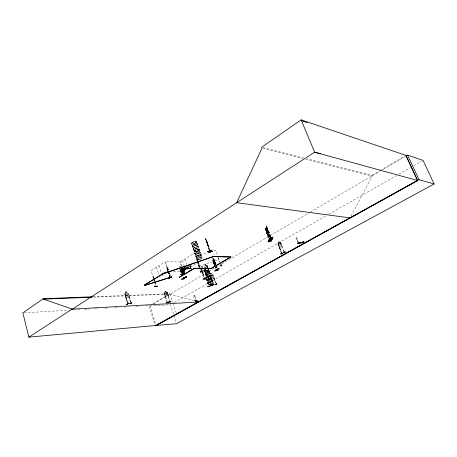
<?xml version="1.0" encoding="UTF-8"?>
<svg xmlns="http://www.w3.org/2000/svg" width="457" height="457" viewBox="0 0 457 457"><rect width="100%" height="100%" fill="white"/><g stroke="black" fill="none" stroke-linecap="round" stroke-linejoin="round"><path stroke-width="0.34" stroke-dasharray="2.29 1.71" d="M205.924 275.228L206.021 275.548M207.461 279.764L207.644 280.187M200.954 254.772L201.034 254.897A2.645 0.765 -18.8 0 0 197.31 255.36A2.645 0.765 -18.8 0 0 197.178 256.788A2.645 0.765 -18.8 0 0 201.017 254.943L198.207 246.734M197.458 244.409L197.464 244.421A2.673 0.817 -18.7 0 1 193.591 246.3A2.673 0.817 -18.7 0 1 193.694 244.781A2.673 0.817 -18.7 0 1 197.458 244.409L198.269 246.917A2.633 0.794 -18.8 0 1 194.459 248.774A2.633 0.794 -18.8 0 1 194.568 247.294A2.633 0.794 -18.8 0 1 198.269 246.917M213.945 277.542L213.933 278.701L211.38 279.433L213.979 278.719L213.985 277.536M211.877 278.69L211.877 278.707A2.262 0.566 -18.9 0 0 208.752 279.17A2.262 0.566 -18.9 0 0 208.581 280.261A2.262 0.566 -18.9 0 0 211.882 278.73L211.751 278.279M200.2 252.407L200.2 252.39A2.685 0.788 -18.8 0 0 196.43 252.824A2.685 0.788 -18.8 0 0 196.304 254.298A2.685 0.788 -18.8 0 0 200.195 252.418L200.2 252.504M168.187 295.136C168.33 298.37 168.05 292.583 167.302 292.24L166.788 291.96L164.274 292.526L164.04 293L166.571 301.152M128.931 297.341L128.971 296.13L128.914 297.358L126.269 297.804L125.589 296.69L126.281 297.758M212.711 281.026L212.711 281.044A2.302 0.571 -18.9 0 0 209.523 281.483A2.302 0.571 -18.9 0 0 209.346 282.58A2.302 0.571 -18.9 0 0 212.711 281.026L212.728 281.181A2.268 0.56 -18.9 0 1 209.415 282.712A2.268 0.56 -18.9 0 1 209.592 281.632A2.268 0.56 -18.9 0 1 212.722 281.181M188.672 268.408L191.123 268.43L188.712 268.242M189.009 268.185L188.707 268.408M199.281 249.705L197.972 250.956M211.871 278.576L211.871 278.564A2.296 0.577 -18.9 0 0 208.683 279.027A2.296 0.577 -18.9 0 0 208.512 280.135A2.296 0.577 -18.9 0 0 211.865 278.576L212.579 280.769A2.262 0.56 -18.9 0 1 209.272 282.3A2.262 0.56 -18.9 0 1 209.449 281.221A2.262 0.56 -18.9 0 1 212.579 280.769L212.539 280.644M213.082 259.61L215.173 266.391M203.919 269.858L203.793 271.024L202.988 271.498L201.891 269.79M208.341 277.93L208.226 279.033L207.455 279.478L206.747 278.85M214.67 265.1L213.836 261.861M195.43 242.793L195.756 242.758L195.465 242.656M296.016 237.657L296.37 238.902A0.851 0.474 79.1 0 0 296.719 240.193L297.753 242.496M194.865 251.596L198.475 250.562M281.192 252.464L277.982 244.055L278.136 243.49L280.175 242.25L280.638 242.45L284.157 251.539M278.039 244.049L278.136 243.49M205.113 268.739L204.468 266.911L205.193 265.991L204.93 266.648L205.473 268.236M207.072 265.391L206.621 265.14L204.627 266.374L204.468 266.911M192.791 242.604C191.683 242.884 193.722 242.296 192.78 242.821M213.779 262.478L214.464 263.101C213.425 258.622 216.207 266.939 214.653 263.609L214.819 264.94M268.693 237.96L265.877 230.522L265.54 228.18L265.357 228.689M267.459 230.705L267.911 231.436L267.785 229.791L266.265 226.084L266.602 228.449L269.944 237.263M266.265 226.084L266.46 228.129M266.18 226.723L266.282 226.432M266.334 227.123L266.431 226.838M267.054 227.272L266.791 226.998L266.511 228.689L269.813 237.303M265.374 228.654L268.562 238M266.111 229.123L267.168 233.487L266.722 232.762M266.842 227.032L266.734 227.352L266.225 226.095M266.145 231.351L268.607 237.874M269.024 236.766L266.591 230.088L269.453 237.257M270.533 236.715L267.328 227.997L270.715 236.549M269.402 237.383L266.722 230.048M267.008 229.248L270.487 238.451M270.67 236.675L267.459 227.957M266.802 232.527L266.111 229.848L268.739 237.834M268.647 231.888L268.242 232.99L268.647 231.888L268.288 230.505M267.545 235.012L267.939 233.933L267.539 232.573L267.893 233.944L267.545 235.012L267.002 233.95M181.955 272.715L181.292 270.213L182.223 272.635M184.417 272.395L183.674 270.287L191.02 265.843L189.901 265.785M185.114 267.436L180.515 270.276L183.931 270.207L184.605 272.252M295.97 237.663L296.336 237.56L296.719 238.565A0.851 0.474 79.1 0 1 297.273 239.697L298.352 242.736M195.236 250.824C196.801 250.447 194.311 250.693 195.447 250.802M195.516 250.625L195.179 250.739M191.266 269.344L190.352 266.242L191.329 268.653M189.347 265.643L190.963 265.683L183.965 269.978L180.429 270.007L183.891 267.848L187.484 267.871L187.621 268.276L184.028 268.259L183.891 267.848M185.725 267.225L180.561 270.413L184.188 270.344L190.997 266.231L190.975 265.706M198.469 250.756L198.098 250.899M199.212 250.082C197.355 246.574 189.427 254.72 198.509 250.67M210.671 278.45L211.38 279.433L209.912 276.148M205.399 270.315L205.701 270.116L205.404 270.173M205.484 270.293L205.696 270.15M207.684 270.081L207.798 270.253M351.073 216.018L372.147 176.025L371.838 175.334L307.098 158.825M182.023 272.521L183.765 271.521M184.234 270.773L183.731 271.584L184.085 270.67M185.325 268.573C183.92 271.624 183 272.172 185.519 268.419M184.348 272.515L183.691 271.418M164.04 293L165 295.885M164.2 293.702L164.531 293.594L167.302 302.437M166.091 292.12L166.731 292.389L167.371 294.399L167.108 295.388L166.091 295.622L165.274 294.879L164.634 292.868L165.063 292.383M167.296 292.252L169.81 300.392M164.96 295.896L165.64 296.896L168.199 296.29M167.439 292.96L167.142 293.028L169.73 301.14M212.682 258.462L213.082 258.005L213.482 259.159L213.739 258.845M214.624 265.82L212.808 260.473L212.791 259.913L213.733 258.799L216.35 265.831M214.482 265.197L212.848 260.461L213.116 259.605L212.694 258.428M213.191 261.038L214.601 265.174M215.773 264.609L214.242 259.759L216.001 264.454M214.396 264.517L215.333 263.432M215.356 263.461L215.053 262.152L215.356 263.461L214.402 264.569L213.916 263.552M214.173 261.427L213.773 260.216L213.368 260.696L213.796 261.867L213.51 262.729L214.584 265.825M213.807 260.21L213.408 260.684M214.716 261.307L214.207 261.364M213.516 262.198L214.476 261.101M196.202 242.387C197.618 240.839 194.019 241.399 193.402 241.856M125.715 293.023L125.264 293.497L125.909 295.656L126.755 296.49L127.806 296.319L128.091 295.296L127.446 293.143L126.766 292.851L126.446 291.652L126.778 292.817M198.892 250.253L199.166 249.962L198.475 250.55M182.143 272.475L184.474 272.469M188.85 268.79L188.764 268.47L191.117 268.476L191.106 268.847M127.566 302.351L125.144 294.257L127.92 303.751M204.685 270.224L204.399 270.841L204.965 270.99A2.262 0.6 -18.9 0 0 208.598 269.601M205.633 270.058L205.204 270.327M207.952 270.121L207.621 270.207L207.964 270.173M208.62 269.601L207.552 270.304M179.904 266.625L180.229 266.322L180.361 266.717M180.115 269.173L181.378 273.018M182.617 271.589L182.417 270.241L182.617 271.589L181.298 272.772L180.755 271.726M196.213 242.393L195.259 242.981M153.455 278.519L153.055 276.359L153.786 278.37M167.662 271.087L166.879 267.756L167.908 270.932M153.152 276.359L152.821 276.502M167.668 267.648C166.885 267.339 169.01 270.018 168.696 270.818M161.989 275.474L163.12 274.771M279.564 242.65L280.147 242.747L280.935 244.815L280.838 245.969L280.015 246.466L279.238 245.843L278.284 242.021L279.187 241.49L279.593 242.65M185.068 267.299L180.475 270.138L183.823 270.173M187.519 266.751L182.08 270.053L182.212 270.458L189.478 266.048L191.112 266.111M188.335 268.099L189.067 268.362L186.028 268.11L186.387 267.962M278.564 244.586L278.244 244.735L278.564 244.586L282.003 253.606M280.621 243.29L280.946 243.141L280.621 243.29L283.666 251.036M183.371 271.544L196.173 263.809M281.895 246.711L281.752 245.426L281.895 246.711L279.827 247.957L279.136 247.02M201.434 266.951L202.297 266.437L202.662 267.625L202.251 266.494M205.262 266.014L204.805 264.854L205.701 264.34L207.152 267.242M201.451 266.968L202.28 266.494M206.09 265.477L206.65 265.14M207.518 267.539L207.301 266.071M203.485 270.116L202.68 270.59L202.32 269.533M208.232 269.727L206.187 270.927L205.53 269.933M202.097 272.029L202.748 273L204.805 271.806L204.719 270.504M371.838 175.334L379.75 170.701M380.355 170.341L404.685 156.083M152.929 303.756L170.038 293.731L172.929 302.751M153.655 303.762L221.222 264.209M221.834 263.849L309.812 212.351M310.423 211.991L379.933 171.301M383.006 169.501L405.119 156.551M206.01 275.16L206.775 274.714M205.21 273.086L205.901 275.114L206.793 274.663L207.141 275.794L207.667 275.434L208.089 275.674M206.353 276.239L207.689 275.474M209.192 279.787L209.078 278.547L209.192 279.787L207.227 280.901L206.604 279.975M174.214 302.591L326.487 215.578M328.966 214.162L396.436 175.608M398.91 174.191L410.672 167.473M413.768 165.702L421.811 161.104M193.894 295.399L194.414 295.49M193.991 295.359L194.014 296.599A0.76 0.725 -57.1 0 0 194.219 297.747L194.751 299.078M187.947 266.265L189.844 271.692M191.117 268.476L188.667 268.527M193.408 241.867L191.466 243.324M192.688 242.496L192.408 242.753M195.265 242.993L192.751 243.741L191.477 243.318M196.139 249.893L194.179 251.327M195.322 250.647L195.596 250.47M183.834 270.287L191.066 265.98L189.432 265.917M207.552 270.31L204.97 271.001M209.226 249.716L205.376 238.388L206.37 240.273M205.719 238.731L207.438 243.849L206.655 242.336M209.146 249.625L205.416 238.377M205.713 239.736L205.661 239.411L206.564 240.822M206.13 240.473L209.363 249.665M206.564 240.816L209.717 249.882M207.021 241.519L209.934 249.922M207.786 244.198L208.089 245.369M196.133 249.882L198.052 249.391L199.252 249.591M191.203 268.785L188.752 268.842M199.121 265.825L219.103 259.77M267.733 231.928L268.276 232.927M266.997 233.973L267.534 234.961M195.882 256.263L207.821 252.675M213.796 250.882L215.784 250.282L217.555 255.343M265.785 230.756L266.1 229.077L269.316 237.297M211.517 277.268L212.545 276.982L212.088 275.645M192.785 242.77L192.448 242.85M213.482 259.108L214.647 262.632L214.282 263.072L213.767 262.381M213.973 259.045L215.893 264.58M297.273 239.697L298.398 242.73M125.144 294.257L124.784 294.354L127.206 302.454M126.446 291.652L125.304 291.852L125.698 293.034M180.778 271.744L179.909 269.224M149.993 305.91L170.501 304.71L176.351 323.042M24.267 312.799L68.27 310.257M73.943 309.932L79.621 309.6M84.591 309.315L89.555 309.029M94.525 308.743L98.781 308.498M105.167 308.127L108.72 307.921M115.107 307.555L118.654 307.35M124.333 307.018L128.588 306.773M135.683 306.361L138.522 306.201M145.617 305.79L148.456 305.624M194.933 251.733L195.447 251.71M93.251 297.176L170.158 294.102L194.111 300.872M93.131 296.753L170.038 293.731M207.135 275.742L207.649 275.914M202.748 273L202.131 272.006M277.982 244.055L281.272 252.464M204.776 271.806L204.685 270.504M173.437 271.567L183.16 271.555M280.175 242.25L280.609 242.484M207.067 266.214L207.604 267.539M166.634 267.911L167.759 271.087M186.279 267.962L188.387 268.099M194.499 251.573L194.893 251.624M262.678 148.291L302.785 158.453M305.556 159.15L372.147 176.025M263.015 147.582L303.654 157.945M214.207 261.421L215.293 263.729M212.471 274.371L212.985 274.657L215.767 282.854M212.459 274.423L212.951 274.686M194.242 251.441L194.528 251.676M194.402 295.485L194.693 296.325A0.76 0.725 -57.1 0 1 195.208 297.37L195.219 297.376M194.693 296.325L194.459 295.576M210.963 277.422L211.814 278.13L212.842 277.845L213.099 276.833L212.408 274.823M214.43 261.067L214.744 261.33M193.425 248.962L192.403 246.06M208.643 269.27L209.489 271.601A2.291 0.6 -18.9 0 0 206.301 272.046A2.291 0.6 -18.9 0 0 206.141 273.189A2.291 0.6 -18.9 0 0 209.483 271.624L209.5 271.778A2.256 0.588 -18.9 0 1 206.21 273.315A2.256 0.588 -18.9 0 1 206.364 272.189A2.256 0.588 -18.9 0 1 209.495 271.778L209.495 271.766M207.581 280.09L208.478 282.643M201.046 254.903L201.931 257.628M196.116 256.96L196.898 259.148M205.176 273.092L204.388 270.635L206.044 269.521A2.245 0.6 -18.9 0 0 204.953 270.904A2.245 0.6 -18.9 0 0 208.558 269.527M209.363 271.321L209.38 271.344A2.256 0.594 -18.9 0 1 206.073 272.909A2.256 0.594 -18.9 0 1 206.227 271.784A2.256 0.594 -18.9 0 1 209.357 271.367L209.312 271.235M207.387 244.529L208.135 245.352M206.804 242.507L207.084 242.833L205.987 240.136M205.679 239.022L205.85 239.354M205.376 238.388L205.719 238.76M180.721 270.533L181.303 271.23L181.812 270.761L181.046 267.356M195.585 255.28L195.042 253.858M195.19 254.178L196.527 258.176M214.516 264.637L215.036 265.328M183.703 271.395L184.428 272.372M210.186 273.737L210.334 274.2A2.262 0.583 -18.9 0 0 208.283 274.223A2.262 0.583 -18.9 0 0 206.044 275.52A2.262 0.583 -18.9 0 0 208.106 275.508M196.082 256.914L196.002 256.514M165.006 295.868L165.657 296.856M180.795 271.721L181.332 272.715M267.739 231.905L268.288 232.979M197.253 243.941L197.453 244.329M280.587 242.484L281.718 245.438M192.323 245.66L191.517 243.255L192.334 245.866M278.484 244.586L281.432 252.321M210.146 273.657L209.449 271.629M192.323 245.832L192.86 247.243M267.008 227.255L270.578 236.589M206.101 275.662L206.695 277.428M218.263 257.308L219.863 261.947M217.926 257.411L219.526 262.05M216.235 265.129L217.172 267.825M216.584 266.505L217.052 267.853M216.127 265.254L217.064 267.951M216.007 265.283L217.178 268.653M206.935 241.422L210.3 251.122M215.407 267.059L216.338 269.744M214.819 265.745L215.761 268.527M214.71 265.871L215.641 268.556M215.744 282.894L213.173 275.325L212.853 275.445L215.441 282.974M211.357 273.554L211.728 274.628M211.363 274.126L211.243 273.772L210.58 273.949L210.7 274.309M211.025 276.217L211.745 278.319A2.262 0.571 -18.9 0 1 208.438 279.85A2.262 0.571 -18.9 0 1 208.609 278.759A2.262 0.571 -18.9 0 1 211.74 278.319M212.676 281.044L213.379 283.1M207.844 267.396L207.095 265.357L208.215 268.722M208.072 268.059L210.117 274.029M208.443 269.384L210.031 274.029M207.832 268.202L209.877 274.171A2.256 0.583 -18.9 0 0 208.689 273.663A2.256 0.583 -18.9 0 0 205.907 275.108L205.97 275.143A2.256 0.583 -18.9 0 0 208.523 274.908M207.746 268.202L209.792 274.171M210.397 276.776L212.334 282.432M210.163 276.188L212.316 282.472M210.306 277.49L211.797 281.929M206.901 268.031L206.176 265.905L205.364 266.391L206.09 268.51M209.038 278.21L210.546 282.62M196.51 241.776A2.622 0.811 -18.7 0 1 192.717 243.632A2.622 0.811 -18.7 0 1 192.814 242.124A2.622 0.811 -18.7 0 1 196.51 241.776L197.321 244.112A2.633 0.805 -18.7 0 1 193.505 245.975A2.633 0.805 -18.7 0 1 193.608 244.478A2.633 0.805 -18.7 0 1 197.315 244.112M208.958 278.21L210.466 282.62M208.809 278.342L210.317 282.752M205.627 269.453L208.198 276.731M208.729 278.342L210.237 282.752M205.473 269.596L207.735 276.211M205.387 269.59L207.649 276.211M204.428 269.487L206.678 276.097M204.342 269.487L206.598 276.097M204.188 269.63L206.438 276.234M204.102 269.624L206.353 276.234M206.775 277.673L207.455 279.661M208.426 282.506L209.083 284.425M206.593 278.867L208.518 284.528M206.507 278.867L208.438 284.528M205.873 277.65L208.501 285.282M206.238 278.804L208.421 285.288M201.628 269.55L204.319 277.462M201.543 269.55L204.233 277.462M201.131 268.99L204.079 277.599M201.754 271.007L203.993 277.599M198.412 262.581L199.983 267.214M198.184 261.964L199.983 267.259M197.395 260.724L199.64 267.356M199.869 267.979L200.537 270.007M196.71 258.936L197.39 260.953M197.618 261.627L199.669 267.676M196.373 258.222L194.619 253.041L180.207 261.964L181.686 266.431M196.596 258.873L197.253 260.816M197.527 261.621L199.578 267.676M196.91 260.433L199.189 267.156M197.275 261.775L199.098 267.156M187.953 266.899L189.375 271.161M184.857 259.085L186.565 264.22M187.421 266.785L188.061 268.71M182.4 260.604L184.525 267.002M184.737 267.648L185.588 270.207M182.68 268.288L183.994 272.269M182.589 268.288L183.903 272.269M182.44 268.436L183.754 272.412M181.897 267.071L183.663 272.412M182.223 268.39L183.543 272.372M181.469 266.442L179.989 261.97L165.394 261.735L168.365 270.915M181.68 267.082L183.446 272.429M181.766 267.728L183.303 272.372M181.92 268.43L183.194 272.286M181.789 268.333L183.206 272.429M181.332 267.071L183.04 272.423M181.652 268.585L182.926 272.441M181.138 268.716L181.503 269.813L180.989 270.287L180.629 269.184M180.178 268.887L181.498 273M180.081 269.293L181.343 273.137M179.761 268.59L181.229 273.155M169.518 273.36L170.547 276.531M167.576 267.705L168.604 270.875M168.804 271.509L170.45 276.588M167.416 267.642L168.444 270.818M169.267 273.36L170.295 276.536M168.553 271.509L170.198 276.594M168.016 270.972L165.051 261.792L151.067 270.624L153.552 278.519M168.21 271.572L169.85 276.651M168.113 271.572L169.753 276.651M167.965 271.721L169.604 276.799M167.868 271.721L169.507 276.799M173.14 303.414L176.128 312.725M158.865 265.7L161.155 272.869M166.062 292.166L165.754 291.035L164.663 291.292L165.051 292.394M156.46 267.214L158.945 275.017M153.998 279.044L154.637 281.055M154.849 281.729L155.906 285.082M153.055 276.359L153.689 278.37M153.9 279.044L154.535 281.061M154.746 281.729L155.808 285.088M153.763 279.187L154.397 281.204M154.609 281.872L155.666 285.225M153.666 279.187L154.3 281.204M154.512 281.872L155.569 285.231M149.879 305.544L155.826 324.773M149.21 306.321L154.826 324.499M130.828 302.5L128.04 293.028L127.503 292.703L124.881 293.131L124.641 293.6L127.457 303.082M130.576 301.871L128.2 293.754L127.891 293.805L130.268 301.928M195.208 297.37L195.967 300.135M197.47 244.552L197.475 244.569A2.633 0.805 -18.8 0 1 193.665 246.443A2.633 0.805 -18.8 0 1 193.768 244.952A2.633 0.805 -18.8 0 1 197.475 244.581M205.684 239.462L205.73 239.765M208.62 275.183A2.296 0.594 -18.9 0 1 205.964 275.44A2.296 0.594 -18.9 0 1 208.426 274.011A2.296 0.594 -18.9 0 1 210.22 274.251M208.723 269.544A2.245 0.594 -18.9 0 1 206.507 270.841A2.245 0.594 -18.9 0 1 204.462 270.835A2.245 0.594 -18.9 0 1 206.673 269.539M204.97 270.99A2.262 0.6 -18.9 0 1 206.073 269.596M208.575 275.057A2.291 0.594 -18.9 0 1 205.924 275.314A2.291 0.594 -18.9 0 1 208.381 273.886A2.291 0.594 -18.9 0 1 210.174 274.126M210.643 276.525A2.251 0.577 -18.9 0 1 210.289 276.759A2.256 0.577 -18.9 0 0 210.648 276.519M211.1 276.479A2.251 0.571 -18.9 0 1 210.409 277.119M209.432 277.576A2.251 0.571 -18.9 0 1 208.878 277.765M197.95 257.16A2.645 0.765 -18.8 0 1 196.516 256.417A2.645 0.765 -18.8 0 1 200.486 255.057A2.645 0.765 -18.8 0 1 199.863 256.508M198.544 256.845A2.685 0.777 -18.8 0 1 196.316 256.348A2.685 0.777 -18.8 0 1 200.606 254.88A2.685 0.777 -18.8 0 1 199.201 256.617M198.492 256.697A2.685 0.777 -18.8 0 1 196.27 256.206A2.685 0.777 -18.8 0 1 200.554 254.738A2.685 0.777 -18.8 0 1 199.155 256.474M198.418 247.186L198.418 247.197A2.679 0.805 -18.8 0 0 194.653 247.597A2.679 0.805 -18.8 0 0 194.539 249.099A2.679 0.805 -18.8 0 0 198.418 247.214L198.418 247.214M266.842 227.763L267.539 230.471L266.842 227.763M210.283 273.794L211.385 273.492L210.283 273.794M211.003 276.525L210.38 276.988A2.268 0.577 -18.9 0 0 210.974 276.536M213.042 258.285L212.945 258.953L213.042 258.285M213.573 259.553L213.213 259.993L213.962 262.147L214.322 261.707L213.573 259.553M214.344 261.804L213.967 262.244L214.716 264.403L215.093 263.963L214.344 261.804M180.264 265.985L179.715 266.494L180.264 265.985M210.963 276.434L210.351 276.896A2.256 0.577 -18.9 0 0 210.928 276.445M279.067 241.816L278.542 242.136L278.684 242.507L279.21 242.187L279.067 241.816M279.707 243.015L278.89 243.512L279.678 245.58L280.495 245.083L279.707 243.015M189.946 268.47L189.929 268.847L189.946 268.47M205.576 264.672L205.056 264.98L205.187 265.357L205.707 265.049L205.576 264.672M202.171 266.768L201.657 267.071L201.788 267.448L202.302 267.145L202.171 266.768M206.673 274.971L206.301 275.622L206.673 274.971M206.901 243.158L207.398 244.564L206.901 243.158M166.188 292.509L165.177 292.743L165.817 294.754L166.834 294.525L166.188 292.509M165.605 291.298L164.96 291.446L165.074 291.806L165.72 291.657L165.605 291.298M127.526 295.393L126.475 295.565L125.829 293.405L126.88 293.234L127.526 295.393M126.292 291.92L125.612 292.029L125.726 292.411L126.406 292.303L126.292 291.92M193.42 248.882L195.036 253.669L193.42 248.882M266.003 229.437L265.5 228.192L265.963 229.448M200.217 252.59L200.212 252.578A2.639 0.777 -18.8 0 1 196.384 254.44A2.639 0.777 -18.8 0 1 196.504 252.995A2.639 0.777 -18.8 0 1 200.212 252.595L200.212 252.561M198.435 247.386L198.435 247.368A2.633 0.794 -18.8 0 1 194.619 249.242A2.633 0.794 -18.8 0 1 194.728 247.763A2.633 0.794 -18.8 0 1 198.435 247.386L198.429 247.357M206.101 273.063A2.291 0.6 -18.9 0 0 209.437 271.498A2.291 0.6 -18.9 0 0 206.261 271.921A2.291 0.6 -18.9 0 0 206.101 273.063M209.3 282.455A2.302 0.571 -18.9 0 0 212.665 280.901A2.302 0.571 -18.9 0 0 209.483 281.358A2.302 0.571 -18.9 0 0 209.3 282.455M208.466 280.01A2.296 0.577 -18.9 0 0 211.825 278.45A2.296 0.577 -18.9 0 0 208.643 278.896A2.296 0.577 -18.9 0 0 208.466 280.01M195.419 251.59A2.633 0.783 -18.8 0 0 199.229 249.745A2.633 0.783 -18.8 0 0 195.533 250.133A2.633 0.783 -18.8 0 0 195.419 251.59M195.368 251.43A2.628 0.783 -18.8 0 0 199.172 249.585A2.628 0.783 -18.8 0 0 195.482 249.973A2.628 0.783 -18.8 0 0 195.368 251.43M192.797 243.867A2.616 0.811 -18.7 0 0 196.584 242.01A2.616 0.811 -18.7 0 0 192.894 242.364A2.616 0.811 -18.7 0 0 192.797 243.867M195.425 251.613A2.633 0.783 -18.8 0 0 199.241 249.762A2.633 0.783 -18.8 0 0 195.539 250.15A2.633 0.783 -18.8 0 0 195.425 251.613M194.493 248.951A2.679 0.805 -18.8 0 0 198.367 247.066A2.679 0.805 -18.8 0 0 194.602 247.448A2.679 0.805 -18.8 0 0 194.493 248.951M193.54 246.157A2.673 0.817 -18.7 0 0 197.413 244.267A2.673 0.817 -18.7 0 0 193.648 244.638A2.673 0.817 -18.7 0 0 193.54 246.157M195.51 251.847A2.628 0.783 -18.8 0 0 199.315 250.002A2.628 0.783 -18.8 0 0 195.625 250.39A2.628 0.783 -18.8 0 0 195.51 251.847M196.259 254.149A2.685 0.788 -18.8 0 0 200.149 252.275A2.685 0.788 -18.8 0 0 196.379 252.681A2.685 0.788 -18.8 0 0 196.259 254.149M196.224 253.972A2.639 0.777 -18.8 0 0 200.052 252.121A2.639 0.777 -18.8 0 0 196.344 252.521A2.639 0.777 -18.8 0 0 196.224 253.972"/><path stroke-width="0.69" d="M269.79 241.262L270.293 239.931M270.236 240.062L270.475 239.868L269.796 241.165M271.115 237.497L270.555 239.274M271.035 238.034L271.092 237.503M212.579 285.596L213.116 284.517L212.539 285.556M297.587 243.615L303.471 242.324L297.661 243.541M298.164 243.107L303.956 241.907L298.13 243.141M200.96 272.229L201.091 271.075M167.376 301.906L166.508 303.02M126.857 304.431L128.263 303.088M126.703 304.482L128.303 303.111L126.715 304.465M201.486 271.567L201.114 271.641M220.794 265.683L221.159 265.58L220.805 265.631M221.342 264.917L221.062 266.083M221.496 264.871L221.257 266.065M214.624 270.938L218.098 270.15M271.738 240.753L267.911 241.913L271.749 240.673M268.482 240.388L272.338 239.228L268.448 240.422M272.509 238.731L268.659 239.931L272.549 238.685M269.242 238.383L273.126 237.212L269.23 238.365M270.687 239.251L271.252 237.857M181.44 279.193L184.851 278.65L181.446 279.158M236.663 202.714L261.987 148.114L261.638 147.234L301.123 119.854L405.902 155.369L417.532 180.469L314.627 152.192L72.423 309.132L43.404 299.169L43.284 298.712L92.417 296.782M195.87 300.415L197.704 301.22L196.059 300.34M196.567 301.603L196.87 301.54L195.27 300.586M197.355 301.363L197.704 301.22M196.733 301.597C190.906 298.113 200.275 304.379 195.362 300.609M212.882 285.071L216.201 284.145M215.944 284.66L216.687 283.523L215.984 284.625M217.669 269.179L216.509 270.521M154.357 286.368L157.317 286.242L154.506 286.305M154.472 286.288L157.271 286.236M183.126 278.907L184.971 277.365M183.851 277.519L186.65 277.416L184.005 277.433M183.971 277.416L186.616 277.399M280.387 253.858L282.843 253.744L280.541 253.789M206.615 276.896L209.112 276.873L206.621 276.862M203.079 279.01L205.53 278.976M207.558 286.648L210.02 286.522L207.672 286.573M166.971 302.517L167.336 302.425M169.975 301.814L170.307 301.694L167.068 302.454M170.033 302.231L170.912 301.089M155.906 286.242L156.265 286.099L155.963 286.271M170.021 277.667L170.21 277.639M184.908 277.439L183.263 278.89M215.915 269.481L219.406 268.71L215.847 269.516M217.503 269.207L216.327 270.584M200.057 268.693L199.76 268.87M207.844 276.885L210.471 275.36M210.597 275.354L207.952 276.879M204.456 278.901L207.152 277.416M208.82 286.556L211.317 285.134M281.649 253.766L284.271 252.201M284.403 252.19L284.083 252.315M131.753 302.517L130.376 303.825M195.23 300.66L196.853 301.557M186.559 277.108L183.154 277.696L186.633 277.056M209.597 250.927L210.477 251.927M281.815 253.732L281.872 253.624M43.284 298.712L22.85 312.879L28.877 337.146L156.031 325.447L349.873 217.863M169.141 278.347L171.752 276.736M28.877 337.146L72.086 309.132M201.434 271.589L201.149 271.675M168.907 277.542L171.695 277.53M169.021 278.376L171.746 276.731M194.299 268.556L179.098 277.359L194.322 268.23L211.762 268.316M198.824 268.567L201.457 268.59M198.841 268.579L201.468 268.607M283.271 252.138L285.688 252.053L283.391 252.093M186.667 276.571L183.823 278.193L186.53 276.594M185.405 277.41L185.548 277.256M211.271 268.316L230.225 257.177M405.73 156.197L407.575 155.117L423.051 160.396L434.15 183.965L176.568 323.722L156.031 325.447M211.928 275.245L209.329 275.348L211.922 275.228M170.278 301.734L167.028 302.505M203.085 279.033L205.673 278.919M208.335 277.393L205.896 277.41L208.461 277.29M416.915 180.812L198.458 302.02L72.057 309.155M156.083 325.613L419.018 179.755L434.15 183.965M155.243 325.841L198.218 302.031M416.978 180.829L350.085 217.892L236.32 202.668M207.592 251.584L211.665 250.11L207.598 251.607M210.38 251.813L209.752 250.87M212.591 251.184L208.535 252.618L212.534 251.082M163.36 273.235L168.09 271.624M162.686 273.463L162.789 273.783L213.425 256.503L230.711 257.188M214.579 271.035L218.058 270.258M298.073 243.124L303.945 241.924M127.64 303.802L131.056 303.157M43.404 299.169L91.828 297.233M212.682 285.008L210.231 285.099L212.556 285.054M205.907 277.365L208.346 277.348M193.774 268.556L211.225 268.636L231.282 256.857L214.059 256.383L162.909 273.983L144.315 285.122L162.789 273.783M320.483 153.746L314.627 152.192L301.123 119.854M301.5 120.762L307.435 122.705M183.851 278.17L186.559 276.565M216.687 283.517L216.132 284.597M407.575 155.117L419.018 179.755M406.296 156.1L409.272 162.515M409.866 163.8L415.219 175.351M415.813 176.636L417.601 180.486M200.926 271.138L200.794 272.315L200.937 271.127M131.759 302.465L130.342 303.808L131.77 302.477M180.675 274.64L181.926 274.748L181.926 274.411L183.051 274.074L181.606 274.08L181.612 274.423L180.675 274.64M182.452 273.572L183.703 273.68L183.703 273.343L184.834 273L183.388 273.006L183.394 273.349L182.452 273.572M171.072 277.153L144.932 285.322L171.072 277.153M210.117 284.762A2.262 0.554 -19 0 0 213.425 283.237A2.262 0.554 -19 0 0 210.294 283.694A2.262 0.554 -19 0 0 210.117 284.762M198.149 259.633A2.645 0.754 -18.8 0 0 201.983 257.794A2.645 0.754 -18.8 0 0 198.281 258.216A2.645 0.754 -18.8 0 0 198.149 259.633"/></g></svg>
